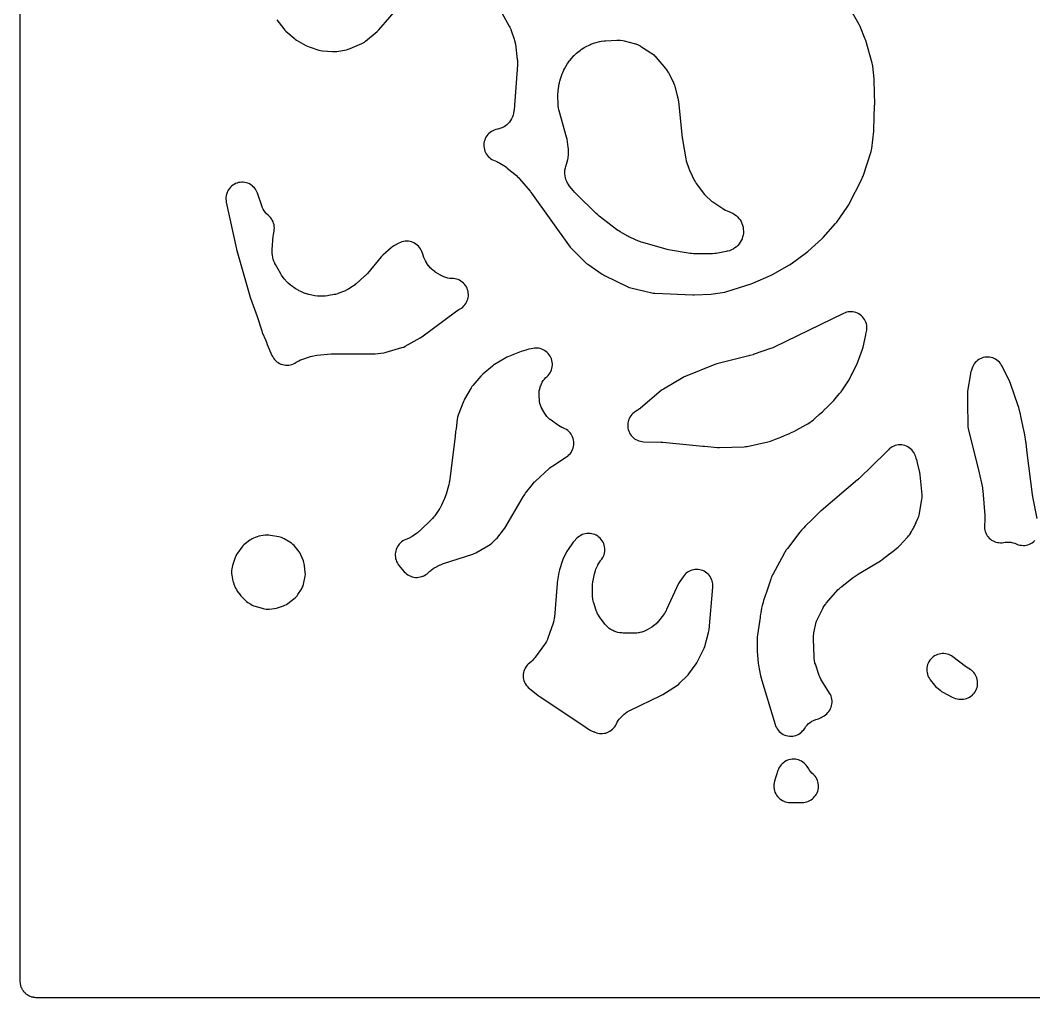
# Model space of a CAD drawing. Header units: millimetres. Extents: x 0 to 300, y 0 to 300.
# Drawn here: x -0.1 to 155.5, y -0.1 to 150 of the extents above; entities that cross this region are included whole.
import ezdxf

# ---------------------------------------------------------------- set-up
doc = ezdxf.new("R2010")
doc.units = ezdxf.units.MM
doc.layers.add('CUT', color=7, linetype='CONTINUOUS')

msp = doc.modelspace()

# ---------------------------------------------------------------- linework, layer by layer
at = {"layer": 'CUT'}
for points in [[(297.0775, -0.15), (3, -0.15), (2.4114, -0.15), (2.2197, -0.1406), (2.1053, -0.135), (1.9757, -0.1157), (1.8629, -0.099), (1.8116, -0.0862), (1.8032, -0.0841), (1.7889, -0.0805), (1.7352, -0.067), (1.6252, -0.0395), (1.5241, -0.0033), (1.5123, 0.0009), (1.5061, 0.0031), (1.5006, 0.0051), (1.3944, 0.0431), (1.3265, 0.0752), (1.2828, 0.0959), (1.2757, 0.0992), (1.274, 0.1), (1.1729, 0.1479), (1.1319, 0.1724), (1.1234, 0.1776), (1.0928, 0.1959), (1.0578, 0.2169), (0.9627, 0.2738), (0.8821, 0.3336), (0.8821, 0.3337), (0.8811, 0.3344), (0.854, 0.3545), (0.7659, 0.4198), (0.7205, 0.461), (0.7179, 0.4634), (0.6943, 0.4847), (0.6645, 0.5118), (0.5844, 0.5844), (0.5323, 0.6418), (0.5165, 0.6593), (0.5038, 0.6732), (0.4911, 0.6873), (0.4198, 0.7659), (0.3356, 0.8795), (0.2738, 0.9627), (0.1994, 1.087), (0.1479, 1.1729), (0.1411, 1.1873), (0.1324, 1.2057), (0.1176, 1.2368), (0.0838, 1.3083), (0.0431, 1.3944), (-0.01, 1.5428), (-0.0395, 1.6252), (-0.0812, 1.7916), (-0.099, 1.8629), (-0.129, 2.065), (-0.135, 2.1053), (-0.15, 2.4114), (-0.15, 297.5872)], [(73.8893, 151.0498), (74.9676, 149.1131), (75.0485, 148.9596), (75.0623, 148.9318), (75.2024, 148.6144), (75.2136, 148.5854), (75.2724, 148.4222), (75.7185, 147.0889), (75.7729, 146.9122), (75.7818, 146.8804), (75.864, 146.52), (75.8697, 146.4875), (75.8974, 146.3047), (76.19, 143.9887), (76.2088, 143.8022), (76.2113, 143.7688), (76.2209, 143.3942), (76.2201, 143.3607), (76.2109, 143.1735), (75.6945, 136.24), (75.694, 136.2358), (75.6838, 136.1102), (75.679, 136.0626), (75.6301, 135.7336), (75.5568, 135.4392), (75.4554, 135.1532), (75.3269, 134.8783), (75.1725, 134.617), (74.9937, 134.3719), (74.7921, 134.1451), (74.5695, 133.9388), (74.3282, 133.7549), (74.0702, 133.5952), (73.798, 133.461), (73.5142, 133.3537), (73.2213, 133.2743), (73.137, 133.2599), (72.8978, 133.2071), (72.6649, 133.1311), (72.4406, 133.0327), (72.227, 132.9128), (72.0262, 132.7726), (71.84, 132.6135), (71.6704, 132.4368), (71.5188, 132.2444), (71.3867, 132.0381), (71.2755, 131.8199), (71.1862, 131.5918), (71.1196, 131.3561), (71.0764, 131.115), (71.0571, 130.8708), (71.0617, 130.6259), (71.0902, 130.3827), (71.1424, 130.1434), (71.2178, 129.9103), (71.3156, 129.6858), (71.4349, 129.4719), (71.5746, 129.2707), (71.7333, 129.0841), (71.9095, 128.9139), (72.1015, 128.7619), (72.3075, 128.6293), (72.5254, 128.5175), (73.0475, 128.2813), (73.2244, 128.1957), (73.343, 128.1343), (73.5152, 128.0395), (74.1174, 127.6869), (74.2481, 127.6067), (74.2712, 127.5919), (74.5222, 127.4159), (74.544, 127.3993), (74.6639, 127.3037), (76.0493, 126.1527), (76.0716, 126.1333), (76.2385, 125.9744), (76.3559, 125.8626), (76.3813, 125.8385), (76.4305, 125.7917), (76.4493, 125.7713), (76.5584, 125.6479), (78.1485, 123.7669), (78.2435, 123.6498), (78.3065, 123.5689), (78.3967, 123.4481), (84.3295, 115.1617), (84.4606, 114.9941), (84.6055, 114.8383), (86.6791, 112.7904), (86.843, 112.6423), (87.0192, 112.5093), (89.2513, 110.9744), (89.4168, 110.8698), (89.59, 110.7786), (93.1618, 109.0718), (93.4043, 108.9712), (93.6559, 108.8966), (96.8393, 108.1322), (97.0767, 108.0872), (97.3173, 108.0653), (103.1697, 107.8177), (103.376, 107.8174), (105.9704, 107.9219), (106.2757, 107.9531), (108.0524, 108.2454), (108.4025, 108.3293), (112.1333, 109.5131), (112.382, 109.6068), (115.1776, 110.8337), (115.4147, 110.9532), (118.017, 112.4425), (118.2404, 112.5866), (120.6241, 114.3108), (120.834, 114.4806), (122.9712, 116.4096), (123.1648, 116.6046), (125.0849, 118.7651), (125.2643, 118.9922), (126.8742, 121.2921), (127.0529, 121.5892), (129.1561, 125.71), (129.2394, 125.8905), (129.308, 126.077), (130.5286, 129.8496), (130.5909, 130.0786), (130.6312, 130.3125), (130.9584, 132.9595), (130.9762, 133.1919), (131.0878, 136.9421), (131.0889, 137.0065), (131.0889, 137.021), (131.0887, 137.0685), (131.0329, 140.7685), (131.018, 141.0062), (130.8, 142.9742), (130.7677, 143.1837), (130.7179, 143.3896), (129.7153, 146.8774), (129.6335, 147.1158), (128.8697, 149.0236), (128.7124, 149.347), (126.6962, 152.8297)], [(39.2361, 150.0838), (40.3312, 148.6782), (40.4832, 148.5008), (40.651, 148.3384), (41.9051, 147.2339), (42.0967, 147.0812), (42.3024, 146.9479), (43.7233, 146.1232), (43.9567, 146.0036), (44.2015, 145.9091), (45.7009, 145.4189), (45.9916, 145.3429), (46.2893, 145.3023), (47.8304, 145.1857), (48.0381, 145.1787), (48.2456, 145.1889), (48.4516, 145.2163), (49.9434, 145.4785), (50.2344, 145.5478), (50.515, 145.6514), (52.2955, 146.4324), (52.5057, 146.5366), (52.7051, 146.66), (52.8921, 146.8016), (54.6536, 148.2701), (54.8009, 148.4032), (54.9372, 148.5476), (58.2968, 152.4015)], [(156.0328, 73.4795), (155.3833, 76.8083), (155.3613, 76.9325), (155.3477, 77.0171), (155.3298, 77.1419), (154.5195, 83.5682), (154.341, 85.0508), (154.3366, 85.0852), (154.3358, 85.0914), (154.3121, 85.2354), (154.3039, 85.2775), (154.1709, 86.3321), (154.1265, 86.5816), (153.6432, 88.6757), (153.5394, 89.2096), (153.4682, 89.4888), (153.4218, 89.6348), (153.2236, 90.4936), (153.1482, 90.7548), (151.9476, 94.1968), (151.8313, 94.4749), (150.6585, 96.8644), (150.54, 97.0787), (150.401, 97.2804), (150.243, 97.4676), (150.0674, 97.6384), (149.8759, 97.7911), (149.6704, 97.9244), (149.4528, 98.037), (149.2253, 98.1277), (148.99, 98.1957), (148.7491, 98.2404), (148.505, 98.2613), (148.2601, 98.2581), (148.0167, 98.2311), (147.777, 98.1803), (147.5435, 98.1063), (147.3184, 98.0099), (147.1037, 97.8918), (146.9017, 97.7534), (146.7141, 97.5958), (146.5429, 97.4206), (146.3897, 97.2295), (146.2559, 97.0243), (146.1428, 96.807), (146.0515, 96.5797), (145.8912, 96.1162), (145.8291, 95.9073), (145.7853, 95.6937), (145.3631, 93.0505), (145.3388, 92.8441), (145.3318, 92.6364), (145.3553, 89.646), (145.3743, 89.3577), (145.4112, 89.0603), (145.3737, 88.0034), (145.3763, 87.7711), (145.4004, 87.5401), (145.4458, 87.3123), (147.1445, 80.4716), (147.5923, 78.4089), (147.6376, 78.1599), (147.6626, 77.99), (147.691, 77.7385), (147.9917, 73.928), (148.0032, 73.6533), (148.0042, 73.4667), (147.9956, 73.1919), (147.9424, 72.4096), (147.9376, 72.17), (147.9558, 71.9309), (147.9967, 71.6948), (148.0602, 71.4636), (148.1454, 71.2395), (148.2518, 71.0247), (148.3782, 70.821), (148.5236, 70.6304), (148.6865, 70.4546), (148.8655, 70.2952), (149.059, 70.1537), (149.2652, 70.0313), (149.4821, 69.9293), (149.7078, 69.8485), (149.9402, 69.7896), (150.1771, 69.7534), (150.4165, 69.7399), (150.656, 69.7495), (150.8935, 69.782), (151.1105, 69.8223), (151.4165, 69.8487), (151.7235, 69.8452), (152.0288, 69.8117), (152.3293, 69.7486), (152.6222, 69.6565), (152.9192, 69.5301), (153.1515, 69.4446), (153.3912, 69.3824), (153.6358, 69.3443), (153.883, 69.3306), (154.1304, 69.3413), (154.3755, 69.3765), (154.6159, 69.4358), (154.8492, 69.5185), (155.0733, 69.624), (155.2858, 69.751), (155.4846, 69.8985), (155.668, 70.0649)]]:
    msp.add_lwpolyline(points, dxfattribs=at)
for points in [[(83.3338, 142.3492), (83.3492, 142.3798), (83.44, 142.5489), (83.8331, 143.2381), (83.9288, 143.3967), (83.9466, 143.4246), (84.1609, 143.7266), (84.1813, 143.7526), (84.2994, 143.8953), (84.7823, 144.4504), (84.8962, 144.5755), (84.9171, 144.5974), (85.1612, 144.8316), (85.1839, 144.8515), (85.3137, 144.9601), (85.9012, 145.4298), (86.065, 145.5535), (86.0948, 145.5748), (86.4414, 145.7944), (86.4734, 145.8123), (86.6552, 145.9076), (87.332, 146.239), (87.4997, 146.316), (87.53, 146.3291), (87.8756, 146.458), (87.907, 146.4679), (88.0842, 146.5195), (88.8862, 146.7315), (89.0823, 146.7778), (89.1176, 146.7851), (89.5159, 146.8456), (89.5517, 146.8491), (89.7527, 146.8633), (91.4995, 146.9392), (91.6829, 146.9427), (91.7156, 146.9425), (92.0522, 146.9242), (92.3854, 146.873), (92.4176, 146.8665), (92.5963, 146.8255), (94.1562, 146.4271), (94.3541, 146.3707), (94.3891, 146.3596), (94.7431, 146.2265), (95.0803, 146.0553), (95.1121, 146.0369), (95.2874, 145.929), (96.7139, 144.9954), (96.8625, 144.893), (96.8886, 144.8741), (97.1474, 144.6666), (97.3851, 144.4352), (97.4071, 144.4116), (97.527, 144.2767), (98.9734, 142.5684), (99.1129, 142.3933), (99.1367, 142.3614), (99.3831, 141.9881), (99.403, 141.9536), (99.509, 141.7565), (100.0956, 140.5837), (100.1747, 140.4153), (100.188, 140.3849), (100.3206, 140.0374), (100.3309, 140.0058), (100.3841, 139.8276), (100.8189, 138.2273), (100.8554, 138.0814), (100.8615, 138.0552), (100.9168, 137.7597), (100.9207, 137.7331), (100.9394, 137.5839), (101.5413, 131.868), (101.5448, 131.8371), (101.5455, 131.8314), (101.5643, 131.7015), (102.0731, 128.7358), (102.1538, 128.4036), (102.5296, 127.217), (102.5961, 127.0327), (102.6768, 126.8542), (103.4318, 125.3438), (103.5458, 125.1401), (103.6783, 124.948), (104.9728, 123.2462), (105.1062, 123.0854), (105.2525, 122.9362), (105.8767, 122.3509), (106.0391, 122.2111), (106.2129, 122.0858), (107.921, 120.9623), (108.1653, 120.8207), (108.424, 120.7075), (108.7997, 120.5679), (108.9676, 120.5009), (108.9973, 120.4882), (109.2961, 120.343), (109.5547, 120.185), (109.7969, 120.0028), (110.0204, 119.7981), (110.2232, 119.5729), (110.4033, 119.3292), (110.5592, 119.0692), (110.6893, 118.7955), (110.7925, 118.5106), (110.8677, 118.217), (110.9144, 117.9175), (110.932, 117.615), (110.9204, 117.3121), (110.8797, 117.0118), (110.8103, 116.7168), (110.7128, 116.4298), (110.5882, 116.1536), (110.4375, 115.8906), (110.2622, 115.6434), (110.064, 115.4142), (109.8446, 115.2051), (109.6061, 115.0181), (109.3507, 114.8549), (109.0807, 114.7171), (108.7988, 114.6059), (108.4795, 114.5143), (108.4481, 114.5069), (108.2712, 114.4698), (106.7296, 114.1847), (106.5595, 114.1573), (106.529, 114.1531), (106.186, 114.1218), (106.1552, 114.1204), (105.983, 114.1166), (103.4494, 114.1189), (103.2921, 114.1223), (103.264, 114.1235), (102.9505, 114.1502), (102.9225, 114.1537), (102.7669, 114.1769), (99.4074, 114.7493), (99.2049, 114.7896), (99.0681, 114.8207), (98.8681, 114.8721), (95.4578, 115.8488), (95.2059, 115.9307), (95.037, 115.9922), (94.7915, 116.0917), (93.5945, 116.6266), (93.4369, 116.7015), (93.331, 116.7548), (93.177, 116.837), (92.0149, 117.4921), (91.7895, 117.6299), (91.6399, 117.7287), (91.4247, 117.882), (88.7853, 119.9065), (88.6071, 120.0521), (88.4892, 120.1546), (88.3202, 120.3109), (85.2409, 123.3395), (85.0898, 123.497), (84.9903, 123.6069), (84.8486, 123.773), (84.2381, 124.5323), (84.1292, 124.6745), (84.1103, 124.7004), (83.9295, 124.9754), (83.7891, 125.241), (83.6748, 125.5187), (83.5874, 125.806), (83.5279, 126.1004), (83.4967, 126.3991), (83.4941, 126.6994), (83.5202, 126.9986), (83.5799, 127.3223), (83.5872, 127.3535), (83.6323, 127.5268), (83.9454, 128.6239), (83.9949, 128.8301), (84.0268, 129.0397), (84.0407, 129.2513), (84.0592, 130.0375), (84.0543, 130.2642), (84.0288, 130.4895), (83.8309, 131.7321), (83.7675, 132.02), (82.6212, 136.0694), (82.5819, 136.22), (82.5754, 136.2471), (82.5206, 136.5278), (82.4892, 136.8122), (82.4873, 136.84), (82.4799, 136.9954), (82.4409, 138.4442), (82.4402, 138.6142), (82.4408, 138.6446), (82.4625, 138.9838), (82.4658, 139.0141), (82.4881, 139.1826), (82.65, 140.222), (82.6759, 140.3689), (82.681, 140.3951), (82.7502, 140.6852), (82.7574, 140.7109), (82.8006, 140.8536), (83.1027, 141.7853), (83.1665, 141.9663), (83.1788, 141.9983)], [(34.3539, 125.0796), (34.1115, 125.1086), (33.8675, 125.1139), (33.6242, 125.0953), (33.3838, 125.0532), (33.1486, 124.9877), (32.921, 124.8997), (32.703, 124.7899), (32.4968, 124.6593), (32.3043, 124.5093), (32.1273, 124.3412), (31.9676, 124.1567), (31.8266, 123.9574), (31.7058, 123.7454), (31.6062, 123.5226), (31.5287, 123.2911), (31.4743, 123.0532), (31.4432, 122.8111), (31.436, 122.5672), (31.4525, 122.3237), (31.4928, 122.0829), (33.0757, 114.8133), (33.0826, 114.7823), (33.0839, 114.7769), (33.1173, 114.648), (35.1785, 107.4895), (35.1869, 107.4608), (35.1885, 107.4557), (35.2277, 107.3364), (36.2484, 104.4744), (36.9398, 102.2869), (37.0228, 102.0621), (37.5557, 100.8087), (37.7098, 100.3767), (37.721, 100.346), (37.723, 100.3406), (37.7742, 100.2135), (38.5114, 98.5193), (38.6205, 98.2989), (38.7508, 98.0903), (38.9009, 97.8954), (39.0694, 97.7163), (39.2547, 97.5546), (39.455, 97.4119), (39.6684, 97.2896), (39.8927, 97.1888), (40.1259, 97.1105), (40.3656, 97.0555), (40.6095, 97.0244), (40.8554, 97.0174), (41.1007, 97.0345), (41.3432, 97.0757), (41.5804, 97.1405), (41.8102, 97.2283), (42.0302, 97.3383), (42.2383, 97.4693), (42.3542, 97.5506), (42.6165, 97.6991), (42.9183, 97.8336), (42.9482, 97.8453), (43.1172, 97.9065), (44.449, 98.353), (44.6583, 98.4164), (44.6959, 98.4266), (45.1238, 98.5164), (45.1624, 98.5222), (45.3796, 98.5482), (47.6104, 98.7497), (47.7872, 98.7615), (47.9075, 98.7667), (48.0846, 98.7701), (54.057, 98.7437), (54.3717, 98.7622), (55.6749, 98.9216), (55.8774, 98.9549), (56.0765, 99.0047), (58.4801, 99.7115), (58.7417, 99.8045), (58.9914, 99.926), (61.2712, 101.196), (61.5466, 101.3741), (66.704, 105.2104), (66.8923, 105.3417), (67.0228, 105.4269), (67.2188, 105.5465), (67.4215, 105.6617), (67.6273, 105.7924), (67.8195, 105.9426), (67.9961, 106.1108), (68.1554, 106.2954), (68.296, 106.4947), (68.4166, 106.7067), (68.5159, 106.9294), (68.593, 107.1608), (68.6472, 107.3986), (68.678, 107.6405), (68.6851, 107.8843), (68.6684, 108.1276), (68.6281, 108.3681), (68.5645, 108.6035), (68.4783, 108.8317), (68.3702, 109.0503), (68.2414, 109.2574), (68.093, 109.4509), (67.9265, 109.6291), (67.7434, 109.7902), (67.5455, 109.9327), (67.3346, 110.0552), (67.1128, 110.1566), (66.8822, 110.2359), (66.6449, 110.2923), (66.4033, 110.3254), (66.2533, 110.3311), (66.2533, 110.3325), (65.8416, 110.3491), (65.5266, 110.3939), (65.2177, 110.4704), (64.9181, 110.5777), (64.6033, 110.7279), (64.5735, 110.744), (64.4089, 110.8385), (63.6902, 111.2755), (63.5347, 111.3755), (63.5073, 111.394), (63.2358, 111.5983), (62.9857, 111.8284), (62.9625, 111.8519), (62.836, 111.9868), (62.7013, 112.1378), (62.5859, 112.2735), (62.5659, 112.2982), (62.372, 112.5621), (62.2041, 112.8432), (62.1891, 112.8713), (62.1089, 113.0303), (61.8517, 113.5717), (61.7826, 113.7262), (61.7708, 113.7541), (61.6632, 114.0461), (61.616, 114.2214), (61.539, 114.4595), (61.4385, 114.6887), (61.3157, 114.9067), (61.1716, 115.1113), (61.0079, 115.3005), (60.826, 115.4724), (60.6279, 115.6252), (60.4154, 115.7575), (60.1908, 115.8679), (59.9563, 115.9552), (59.7143, 116.0187), (59.4671, 116.0577), (59.2172, 116.0717), (58.9672, 116.0607), (58.7196, 116.0248), (58.4768, 115.9643), (58.2412, 115.8798), (58.0153, 115.7722), (57.3108, 115.3923), (57.0685, 115.2433), (56.8448, 115.0678), (55.5614, 113.9372), (55.4207, 113.8031), (55.2908, 113.6585), (53.1814, 111.1187), (53.0878, 111.0103), (53.0706, 110.9911), (52.8706, 110.7847), (52.852, 110.7669), (52.7463, 110.6696), (51.4237, 109.4989), (51.3088, 109.4012), (51.2878, 109.3841), (51.0467, 109.203), (51.0244, 109.1877), (50.8986, 109.1046), (50.3264, 108.7429), (50.1734, 108.6513), (50.1457, 108.6355), (49.8277, 108.4746), (49.7987, 108.4616), (49.6343, 108.3926), (48.7958, 108.064), (48.6342, 108.0049), (48.605, 107.995), (48.2746, 107.8994), (48.2447, 107.8922), (48.0766, 107.8559), (47.2409, 107.6952), (47.065, 107.6657), (47.0334, 107.6612), (46.6785, 107.6274), (46.6467, 107.6259), (46.4684, 107.6218), (45.7725, 107.622), (45.5663, 107.6277), (45.5295, 107.6298), (45.1197, 107.6752), (45.0834, 107.6812), (44.881, 107.7208), (44.1759, 107.8787), (44.0126, 107.9192), (43.9836, 107.9271), (43.6632, 108.0297), (43.635, 108.0402), (43.4786, 108.1022), (42.8485, 108.3685), (42.6617, 108.4536), (42.6289, 108.4697), (42.2707, 108.6697), (42.2398, 108.6893), (42.0694, 108.8037), (41.5015, 109.2082), (41.3435, 109.3271), (41.3159, 109.349), (41.02, 109.6108), (40.9948, 109.6356), (40.8576, 109.7778), (40.406, 110.2714), (40.2626, 110.4376), (40.2379, 110.4679), (39.9816, 110.8241), (39.9606, 110.8571), (39.8485, 111.0458), (39.047, 112.4893), (38.9641, 112.6474), (38.9499, 112.676), (38.8186, 112.9769), (38.7165, 113.2889), (38.708, 113.3196), (38.6647, 113.4929), (38.6274, 113.6588), (38.5912, 113.8409), (38.5856, 113.8735), (38.544, 114.2122), (38.5362, 114.5532), (38.5371, 114.5864), (38.5466, 114.7718), (38.7038, 116.8369), (38.7282, 117.0651), (38.7338, 117.1056), (38.8292, 117.58), (38.8662, 117.828), (38.8782, 118.0786), (38.8651, 118.329), (38.8269, 118.5769), (38.7641, 118.8197), (38.6772, 119.055), (38.5672, 119.2804), (38.4352, 119.4937), (38.2825, 119.6926), (38.1106, 119.8753), (37.9213, 120.0398), (37.9108, 120.048), (37.6918, 120.2567), (37.494, 120.4854), (37.319, 120.7321), (37.1685, 120.9945), (37.0319, 121.2966), (37.0201, 121.3265), (36.9578, 121.4958), (36.302, 123.421), (36.2121, 123.6479), (36.1005, 123.865), (35.9683, 124.0701), (35.8167, 124.2614), (35.6471, 124.437), (35.4613, 124.5952), (35.2609, 124.7346), (35.0479, 124.8537), (34.8243, 124.9515), (34.5922, 125.027)], [(93.1661, 87.5982), (93.1946, 87.3536), (93.247, 87.1129), (93.3229, 86.8786), (93.4214, 86.6529), (93.5417, 86.438), (93.6825, 86.2359), (93.8426, 86.0487), (94.0202, 85.8781), (94.2138, 85.7259), (94.4215, 85.5934), (94.6411, 85.482), (94.8707, 85.3928), (95.1079, 85.3266), (95.3505, 85.2841), (95.5961, 85.2656), (98.2297, 85.1977), (98.3569, 85.1922), (98.4433, 85.1871), (98.5703, 85.1773), (103.1758, 84.7444), (104.7125, 84.5893), (104.9359, 84.5768), (104.962, 84.5765), (106.9501, 84.3897), (107.2549, 84.3797), (111.0372, 84.4869), (111.2662, 84.504), (111.4926, 84.5419), (114.6736, 85.227), (114.8838, 85.2819), (115.0885, 85.3549), (115.8758, 85.6749), (116.4083, 85.8482), (116.6814, 85.9552), (117.2199, 86.2036), (117.7735, 86.4187), (118.0327, 86.5368), (118.155, 86.6011), (118.4325, 86.7139), (118.6783, 86.8298), (120.5344, 87.8312), (120.8162, 88.0084), (121.6955, 88.6469), (121.9671, 88.8752), (122.5692, 89.4592), (122.8593, 89.6853), (123.0737, 89.8729), (123.5081, 90.2994), (123.5841, 90.3668), (123.7849, 90.5664), (123.8206, 90.6061), (124.626, 91.3966), (124.8196, 91.6099), (125.2158, 92.1005), (125.7096, 92.6431), (125.9222, 92.9117), (126.9808, 94.4552), (127.1552, 94.7512), (127.4362, 95.3133), (127.5003, 95.4184), (127.6406, 95.6827), (127.8448, 96.1305), (128.3295, 97.0998), (128.4413, 97.359), (129.2091, 99.4583), (129.2999, 99.7668), (129.5697, 100.9625), (129.6496, 101.2273), (129.7041, 101.442), (129.7394, 101.6606), (129.7525, 101.773), (129.8422, 102.1706), (129.8842, 102.411), (129.9026, 102.6543), (129.8972, 102.8982), (129.868, 103.1405), (129.8154, 103.3788), (129.7398, 103.6107), (129.6419, 103.8343), (129.5227, 104.0472), (129.3833, 104.2474), (129.225, 104.4332), (129.0494, 104.6026), (128.8581, 104.7541), (128.653, 104.8862), (128.4359, 104.9977), (128.209, 105.0875), (127.9745, 105.1547), (127.7345, 105.1988), (127.4913, 105.2193), (127.2473, 105.2159), (127.0048, 105.1888), (126.7661, 105.1382), (126.5335, 105.0645), (126.3092, 104.9686), (115.6732, 99.7902), (115.4628, 99.6957), (115.3181, 99.6359), (115.1023, 99.5545), (112.4195, 98.6354), (112.4018, 98.6298), (111.9848, 98.5147), (111.9468, 98.5042), (111.878, 98.4852), (111.7412, 98.4474), (106.8488, 97.23), (106.5144, 97.1213), (102.0011, 95.2941), (101.833, 95.2187), (101.6709, 95.1312), (98.6452, 93.3499), (98.4681, 93.2353), (98.3013, 93.1062), (95.1182, 90.4204), (95.0108, 90.3332), (94.9913, 90.3179), (94.7674, 90.1557), (94.7469, 90.1419), (94.6306, 90.067), (94.3467, 89.8917), (94.1438, 89.7521), (93.9556, 89.5932), (93.784, 89.4166), (93.6305, 89.2239), (93.4968, 89.0171), (93.3841, 88.7981), (93.2935, 88.5691), (93.2258, 88.3323), (93.1818, 88.0899), (93.1618, 87.8445)], [(57.4743, 68.2621), (57.4502, 68.0238), (57.449, 67.7842), (57.4707, 67.5456), (57.4999, 67.3914), (57.5114, 67.3173), (57.5749, 67.0741), (57.6624, 66.8385), (57.7731, 66.6129), (57.906, 66.3995), (58.0595, 66.2006), (58.8351, 65.2941), (59.0045, 65.1148), (59.1907, 64.9531), (59.3919, 64.8106), (59.6062, 64.6885), (59.8314, 64.5882), (60.0655, 64.5106), (60.306, 64.4563), (60.5508, 64.4261), (60.7973, 64.4201), (61.0432, 64.4384), (61.2861, 64.4809), (61.5237, 64.547), (61.6347, 64.5902), (61.7177, 64.6194), (61.9345, 64.7199), (62.1407, 64.8407), (62.3344, 64.9806), (62.5139, 65.1383), (62.6683, 65.2877), (62.7433, 65.3529), (62.7704, 65.3739), (62.9342, 65.4941), (63.0254, 65.5573), (63.2248, 65.7108), (63.3144, 65.7954), (63.4125, 65.8584), (63.441, 65.8748), (63.6024, 65.9624), (64.2223, 66.2795), (64.3591, 66.346), (64.3839, 66.3574), (64.6652, 66.4736), (64.6907, 66.4829), (64.8347, 66.5324), (69.3437, 67.9789), (69.5824, 68.0691), (69.8107, 68.1832), (71.7799, 69.2969), (72.0368, 69.4637), (72.2714, 69.6608), (72.964, 70.319), (73.096, 70.4542), (73.2174, 70.5991), (74.0783, 71.7092), (74.2571, 71.9728), (77.1087, 76.8156), (77.237, 77.0184), (77.3285, 77.1532), (77.4696, 77.3474), (78.5241, 78.7056), (78.6221, 78.8265), (78.6401, 78.8478), (78.8507, 79.077), (78.8704, 79.0967), (78.9827, 79.2045), (81.0664, 81.1246), (81.189, 81.2326), (81.2113, 81.2515), (81.47, 81.4511), (81.4939, 81.468), (81.6295, 81.5592), (83.7449, 82.9157), (83.9487, 83.0613), (84.1369, 83.2266), (84.3076, 83.4098), (84.4592, 83.6092), (84.59, 83.8228), (84.6988, 84.0484), (84.7845, 84.2837), (84.8462, 84.5265), (84.8833, 84.7741), (84.8954, 85.0243), (84.8825, 85.2744), (84.8445, 85.522), (84.782, 85.7645), (84.6956, 85.9996), (84.5861, 86.2248), (84.4545, 86.4379), (84.3024, 86.6369), (84.131, 86.8195), (83.9423, 86.9842), (83.738, 87.1291), (83.5203, 87.2528), (83.2912, 87.3542), (83.2345, 87.376), (83.0862, 87.4365), (83.0599, 87.4479), (82.7951, 87.5765), (82.5421, 87.7272), (82.5182, 87.7429), (82.3861, 87.8335), (81.3919, 88.5474), (81.2422, 88.6607), (81.2159, 88.6817), (80.9571, 88.91), (80.7429, 89.1409), (80.5347, 89.4163), (80.5159, 89.444), (80.4141, 89.6019), (80.0995, 90.1182), (80.0113, 90.2708), (79.9962, 90.2985), (79.8544, 90.5896), (79.7505, 90.8663), (79.673, 91.1515), (79.6178, 91.4706), (79.6138, 91.5019), (79.5961, 91.6772), (79.5514, 92.2542), (79.542, 92.4281), (79.541, 92.4593), (79.546, 92.7795), (79.5776, 93.0699), (79.6417, 93.3836), (79.6493, 93.4138), (79.696, 93.5817), (79.7224, 93.6686), (79.7756, 93.831), (79.7858, 93.8598), (79.9039, 94.1508), (80.0354, 94.4055), (80.1895, 94.6471), (80.365, 94.8737), (80.5791, 95.1035), (80.6009, 95.1249), (80.7257, 95.2417), (80.7632, 95.2752), (80.938, 95.4477), (81.095, 95.6365), (81.2328, 95.8398), (81.3499, 96.0556), (81.4453, 96.2819), (81.5181, 96.5164), (81.5674, 96.7569), (81.593, 97.0012), (81.5945, 97.2467), (81.5718, 97.4912), (81.5253, 97.7323), (81.4554, 97.9677), (81.3627, 98.1951), (81.2481, 98.4123), (81.1128, 98.6172), (80.9581, 98.8079), (80.7853, 98.9824), (80.5963, 99.1392), (80.3929, 99.2766), (80.1769, 99.3935), (79.9505, 99.4886), (79.7158, 99.561), (79.4752, 99.61), (79.231, 99.6352), (78.9854, 99.6363), (78.8501, 99.6236), (78.8188, 99.623), (78.5726, 99.593), (78.3041, 99.5468), (77.991, 99.4718), (77.5081, 99.3227), (77.1256, 99.2286), (76.7915, 99.1211), (74.7638, 98.3075), (74.5852, 98.2276), (74.4134, 98.1339), (72.6948, 97.108), (72.5261, 96.9978), (72.3669, 96.8745), (70.8802, 95.6238), (70.7288, 95.4853), (70.5892, 95.335), (69.3593, 93.8959), (69.2209, 93.7183), (69.099, 93.529), (68.1051, 91.821), (68.0095, 91.64), (67.929, 91.4517), (67.1196, 89.3217), (67.0305, 89.0373), (66.9759, 88.7443), (66.7887, 87.2494), (66.7503, 87.0575), (66.7136, 86.8108), (66.641, 86.0699), (65.7715, 79.1258), (65.75, 78.9785), (65.7457, 78.9522), (65.6854, 78.6607), (65.679, 78.6348), (65.6402, 78.4911), (65.2604, 77.1871), (65.1798, 76.942), (65.1194, 76.7777), (65.0222, 76.5387), (64.5527, 75.4903), (64.4738, 75.325), (64.4589, 75.2958), (64.2774, 74.9777), (64.2598, 74.9501), (64.1575, 74.7981), (63.5149, 73.8912), (63.4123, 73.7532), (63.3934, 73.729), (63.1699, 73.4679), (63.1488, 73.4455), (63.0283, 73.3229), (61.2823, 71.6267), (61.1609, 71.5138), (61.1388, 71.4941), (60.8817, 71.2851), (60.8579, 71.2675), (60.7226, 71.1717), (60.0226, 70.6988), (59.8433, 70.5849), (59.8107, 70.5655), (59.4647, 70.3849), (59.0485, 70.2247), (58.8293, 70.128), (58.6204, 70.0108), (58.4236, 69.8741), (58.2408, 69.7192), (58.0737, 69.5475), (57.9238, 69.3607), (57.7925, 69.1603), (57.6809, 68.9482), (57.5902, 68.7265), (57.5211, 68.4971)], [(117.7483, 40.0639), (117.9966, 40.0317), (118.247, 40.0245), (118.4967, 40.0424), (118.7435, 40.0852), (118.9847, 40.1525), (119.218, 40.2435), (119.441, 40.3575), (119.6515, 40.4932), (119.8473, 40.6492), (120.0266, 40.8241), (120.1874, 41.016), (120.2879, 41.1638), (120.2884, 41.1635), (120.5146, 41.4965), (120.7137, 41.7351), (120.9355, 41.9529), (121.1777, 42.1477), (121.4379, 42.3177), (121.7136, 42.4612), (122.0299, 42.5878), (122.0612, 42.5986), (122.238, 42.6545), (122.4377, 42.7124), (122.6484, 42.7837), (122.8519, 42.8735), (123.0466, 42.981), (123.3493, 43.1662), (123.5535, 43.3054), (123.7429, 43.4641), (123.9158, 43.6407), (124.0703, 43.8335), (124.2051, 44.0406), (124.3187, 44.2601), (124.4102, 44.4896), (124.4785, 44.7271), (124.5231, 44.9702), (124.5434, 45.2164), (124.5393, 45.4635), (124.5109, 45.709), (124.4583, 45.9504), (124.3822, 46.1855), (124.2833, 46.412), (124.1624, 46.6275), (122.985, 48.5042), (122.8772, 48.6873), (122.8589, 48.7205), (122.6753, 49.1035), (122.6609, 49.1386), (122.5856, 49.3373), (121.9801, 51.0846), (121.9231, 51.2635), (121.9137, 51.2958), (121.8338, 51.6316), (121.788, 51.9737), (121.7852, 52.0071), (121.7743, 52.1946), (121.6825, 54.9704), (121.6806, 55.1261), (121.6808, 55.154), (121.6951, 55.4399), (121.7331, 55.7236), (121.7379, 55.751), (121.7681, 55.9038), (122.126, 57.534), (122.1626, 57.6839), (123.1146, 59.6376), (123.1863, 59.7774), (123.1997, 59.8021), (123.283, 59.942), (123.4963, 60.2467), (123.5193, 60.276), (123.6529, 60.4364), (125.5006, 62.5341), (125.6147, 62.6579), (125.6356, 62.6796), (125.8797, 62.9111), (125.9025, 62.9308), (126.0321, 63.0382), (127.6161, 64.2909), (128.7088, 65.0021), (131.9875, 66.9843), (132.2293, 67.1507), (133.3518, 68.0241), (133.7411, 68.2775), (133.9512, 68.4304), (134.1443, 68.6042), (134.2418, 68.7015), (134.7071, 69.08), (134.7808, 69.1494), (134.8069, 69.1719), (134.8264, 69.1924), (134.972, 69.3297), (136.0842, 70.5423), (136.106, 70.5641), (136.1622, 70.6273), (136.1828, 70.6498), (136.1902, 70.6588), (136.3038, 70.7868), (136.356, 70.862), (136.3644, 70.8723), (136.3793, 70.8955), (136.4736, 71.0313), (136.6183, 71.2685), (136.642, 71.2986), (136.7613, 71.4806), (136.8635, 71.6708), (136.9777, 71.858), (137.1181, 72.123), (137.1864, 72.3003), (137.3205, 72.5387), (137.4414, 72.7844), (137.5348, 73.0418), (137.5504, 73.0937), (137.7725, 73.5537), (137.866, 73.7738), (137.9381, 74.0017), (137.9881, 74.2355), (138.352, 76.4528), (138.3772, 76.6604), (138.385, 76.8693), (138.3753, 77.0781), (138.1001, 80.1881), (138.0414, 80.5487), (137.6916, 82.0125), (137.5942, 82.327), (137.4553, 82.6891), (137.4434, 82.7473), (137.3938, 82.947), (137.328, 83.142), (137.3171, 83.1704), (137.216, 83.3988), (137.0927, 83.616), (136.9482, 83.8198), (136.7842, 84.0081), (136.6022, 84.1792), (136.404, 84.3312), (136.1916, 84.4627), (135.9672, 84.5724), (135.733, 84.6591), (135.4912, 84.722), (135.2444, 84.7605), (134.995, 84.7741), (134.7455, 84.7628), (134.4983, 84.7266), (134.256, 84.666), (134.021, 84.5815), (133.7955, 84.474), (133.582, 84.3445), (133.3824, 84.1943), (133.1987, 84.025), (132.7787, 83.5968), (128.7191, 79.6313), (128.6236, 79.5413), (128.5577, 79.4812), (128.4592, 79.3946), (122.8716, 74.6529), (122.8436, 74.6288), (122.8386, 74.6244), (122.725, 74.5186), (121.255, 73.0629), (120.7352, 72.6178), (120.5633, 72.456), (120.4075, 72.2787), (120.197, 72.0151), (119.8271, 71.6488), (119.5952, 71.3843), (117.695, 68.8818), (117.6127, 68.7787), (117.5098, 68.6379), (117.4457, 68.5534), (117.3287, 68.3855), (117.2258, 68.2086), (116.4517, 66.7418), (115.4892, 64.9903), (115.3948, 64.7997), (115.317, 64.6018), (115.3072, 64.5735), (115.2852, 64.5318), (115.193, 64.3373), (115.1179, 64.1355), (114.5289, 62.318), (114.0301, 60.8724), (113.9502, 60.5867), (113.9142, 60.4208), (113.8046, 60.0825), (113.7504, 59.8892), (113.7119, 59.6921), (113.6038, 58.9894), (113.5548, 58.7638), (113.5064, 58.4379), (113.4922, 58.2643), (113.081, 55.5922), (113.0521, 55.2447), (113.0264, 53.286), (113.0347, 53.0472), (113.1852, 51.2274), (113.2315, 50.9131), (113.5735, 49.3055), (113.5818, 49.2682), (113.5833, 49.2614), (113.6244, 49.1055), (115.7974, 41.8102), (115.8808, 41.5741), (115.9874, 41.3475), (116.1162, 41.1327), (116.2658, 40.9319), (116.4347, 40.7471), (116.6213, 40.58), (116.8237, 40.4325), (117.0398, 40.306), (117.2674, 40.2017), (117.5044, 40.1207)], [(33.0482, 62.5467), (33.1881, 62.3273), (33.6067, 61.7405), (33.7344, 61.5763), (33.8753, 61.4233), (34.4032, 60.8961), (34.5959, 60.7226), (34.8056, 60.5701), (35.2404, 60.2869), (35.4592, 60.1597), (35.6898, 60.0553), (35.9297, 59.9747), (37.1351, 59.6367), (37.3642, 59.584), (37.5972, 59.553), (37.8321, 59.544), (38.0669, 59.5571), (38.9144, 59.6447), (39.2136, 59.6941), (39.5046, 59.7793), (40.2833, 60.0597), (40.5103, 60.1543), (40.7269, 60.2707), (40.9309, 60.4079), (41.8881, 61.1218), (42.0625, 61.2645), (42.2233, 61.4223), (42.3692, 61.594), (42.4991, 61.7781), (43.028, 62.6044), (43.1681, 62.8537), (43.2788, 63.1173), (43.3587, 63.3919), (43.58, 64.354), (43.6268, 64.6254), (43.6435, 64.9003), (43.6299, 65.1753), (43.5156, 66.2629), (43.4797, 66.4973), (43.4217, 66.7273), (43.3422, 66.9507), (42.9605, 67.8812), (42.8435, 68.1272), (42.7004, 68.3591), (42.5329, 68.574), (41.9041, 69.2962), (41.7138, 69.492), (41.5034, 69.6658), (41.2752, 69.8157), (40.3752, 70.339), (40.1842, 70.4393), (39.9852, 70.5227), (39.7798, 70.5887), (39.5694, 70.6367), (38.2936, 70.8706), (38.0126, 70.9058), (37.7293, 70.9089), (37.4476, 70.8801), (36.5132, 70.7304), (36.2262, 70.667), (35.9487, 70.5703), (35.673, 70.4557), (35.4819, 70.3666), (35.299, 70.2617), (35.1256, 70.1419), (34.3823, 69.5802), (34.1925, 69.4215), (34.0193, 69.2447), (33.8645, 69.0517), (33.1982, 68.1315), (33.059, 67.9169), (32.9425, 67.6893), (32.8498, 67.4509), (32.4477, 66.236), (32.3776, 65.9793), (32.3352, 65.7165), (32.321, 65.4507), (32.321, 65.0117), (32.3355, 64.7424), (32.379, 64.4763), (32.5154, 63.8535), (32.5793, 63.6176), (32.666, 63.3891), (32.9319, 62.7795)], [(77.1544, 48.8001), (77.2167, 48.5575), (77.3028, 48.3224), (77.4121, 48.097), (77.5434, 47.8837), (77.6953, 47.6847), (77.8664, 47.5018), (78.055, 47.337), (79.3989, 46.2759), (79.5652, 46.1554), (86.121, 41.8023), (87.2925, 41.017), (87.4992, 40.8925), (87.7168, 40.7885), (87.9435, 40.706), (88.0779, 40.6713), (88.1264, 40.6469), (88.3505, 40.5603), (88.5819, 40.4956), (88.8184, 40.4533), (89.0579, 40.434), (89.2981, 40.4378), (89.5369, 40.4646), (89.772, 40.5142), (90.0012, 40.5861), (90.2225, 40.6797), (90.4337, 40.7941), (90.633, 40.9283), (90.8185, 41.081), (90.9885, 41.2508), (91.1415, 41.4361), (91.2759, 41.6352), (91.3906, 41.8463), (91.544, 42.1643), (91.6947, 42.4144), (91.8681, 42.6495), (92.0811, 42.8884), (92.1029, 42.9107), (92.2276, 43.0323), (92.6214, 43.3989), (92.7657, 43.5265), (92.792, 43.5486), (93.0744, 43.7619), (93.3772, 43.9452), (93.4075, 43.9615), (93.5795, 44.0482), (98.2416, 46.2515), (98.5381, 46.4172), (100.7833, 47.88), (100.9928, 48.0325), (101.1853, 48.2059), (102.2884, 49.3076), (102.4167, 49.4459), (102.5343, 49.5934), (103.6649, 51.1279), (103.7844, 51.3055), (103.8882, 51.4927), (104.8068, 53.3295), (104.9039, 53.5494), (104.9793, 53.7776), (105.5778, 55.9284), (105.6294, 56.1537), (105.6599, 56.3827), (106.2266, 62.9219), (106.2357, 63.166), (106.221, 63.4098), (106.1826, 63.6511), (106.1208, 63.8874), (106.0363, 64.1166), (105.9298, 64.3364), (105.8023, 64.5448), (105.6552, 64.7397), (105.4896, 64.9194), (105.3074, 65.082), (105.1101, 65.2261), (104.8998, 65.3503), (104.6783, 65.4533), (104.4478, 65.5342), (104.2105, 65.5922), (103.9687, 65.6268), (103.7247, 65.6377), (103.4808, 65.6247), (103.2393, 65.5879), (103.0025, 65.5277), (102.7728, 65.4447), (102.5522, 65.3397), (102.343, 65.2137), (102.147, 65.0678), (101.9662, 64.9036), (101.8023, 64.7224), (101.6569, 64.5262), (101.1717, 63.7996), (101.0697, 63.6332), (100.981, 63.4594), (99.1368, 59.4661), (99.0394, 59.2703), (99.0209, 59.2358), (98.7923, 58.8623), (98.77, 58.8303), (98.6397, 58.6542), (97.8804, 57.6885), (97.7672, 57.5513), (97.7463, 57.5273), (97.5209, 57.2906), (97.2956, 57.0951), (97.0295, 56.9052), (97.0028, 56.8879), (96.8511, 56.7952), (96.122, 56.3729), (95.9605, 56.2845), (95.9312, 56.2694), (95.6231, 56.1293), (95.3027, 56.0201), (95.271, 56.011), (95.0928, 55.9646), (94.9991, 55.9426), (94.8467, 55.9102), (94.8193, 55.905), (94.536, 55.8629), (94.2502, 55.8446), (94.2223, 55.844), (94.0666, 55.8437), (92.4457, 55.8744), (92.2731, 55.8817), (92.2422, 55.8837), (91.9266, 55.9189), (91.6428, 55.9774), (91.339, 56.0699), (91.3098, 56.0802), (91.1484, 56.1418), (91.0461, 56.1836), (90.886, 56.2533), (90.8577, 56.2664), (90.5732, 56.4148), (90.3273, 56.5738), (90.0973, 56.7549), (89.8851, 56.9566), (89.674, 57.1984), (89.6546, 57.2228), (89.5493, 57.362), (88.8293, 58.361), (88.725, 58.5135), (88.707, 58.5412), (88.5366, 58.835), (88.3958, 59.144), (88.3836, 59.1747), (88.3197, 59.348), (87.9266, 60.5001), (87.8653, 60.6975), (87.8553, 60.7329), (87.773, 61.1036), (87.7319, 61.4811), (87.73, 61.5179), (87.7247, 61.7244), (87.7273, 63.0905), (87.7331, 63.2926), (87.7351, 63.3286), (87.7794, 63.7303), (87.7853, 63.7659), (87.8236, 63.9645), (88.0405, 64.9457), (88.0814, 65.1125), (88.0894, 65.1422), (88.1939, 65.4692), (88.2046, 65.498), (88.2679, 65.6576), (88.4578, 66.1056), (88.547, 66.3004), (88.5638, 66.3346), (88.7577, 66.6771), (88.9893, 66.9952), (89.0135, 67.0247), (89.0302, 67.0439), (89.1836, 67.2394), (89.3168, 67.4492), (89.4286, 67.6712), (89.5177, 67.9032), (89.5834, 68.1429), (89.625, 68.3879), (89.642, 68.6359), (89.6343, 68.8843), (89.602, 69.1307), (89.5454, 69.3727), (89.4651, 69.6079), (89.3618, 69.8339), (89.2366, 70.0486), (89.0906, 70.2497), (88.9254, 70.4354), (88.7426, 70.6038), (88.544, 70.7532), (88.3315, 70.8821), (88.1073, 70.9893), (87.8736, 71.0737), (87.6326, 71.1345), (87.3868, 71.171), (87.1385, 71.183), (86.8903, 71.1703), (86.6446, 71.1329), (86.4038, 71.0714), (86.1703, 70.9863), (85.9464, 70.8784), (85.7344, 70.7488), (85.5362, 70.5987), (85.354, 70.4298), (84.9336, 69.9994), (84.7985, 69.8494), (84.676, 69.689), (83.9852, 68.705), (83.8693, 68.5237), (83.7693, 68.3331), (83.2097, 67.1439), (83.0954, 66.8559), (82.6758, 65.5717), (82.6206, 65.3763), (82.5815, 65.177), (82.3433, 63.6363), (82.3384, 63.603), (82.3376, 63.5969), (82.3218, 63.4558), (81.8947, 58.3274), (81.8785, 58.1715), (81.875, 58.1436), (81.8271, 57.859), (81.7555, 57.5793), (81.7474, 57.5524), (81.699, 57.4031), (80.8994, 55.1003), (80.8355, 54.9299), (80.8234, 54.8997), (80.6835, 54.5958), (80.5149, 54.3069), (80.4971, 54.2796), (80.3942, 54.1295), (79.0065, 52.2082), (78.9127, 52.0837), (78.8954, 52.0618), (78.7089, 51.8442), (78.505, 51.6429), (78.4844, 51.6241), (78.3668, 51.5218), (78.0575, 51.2633), (78.0528, 51.2596), (77.8644, 51.0946), (77.6935, 50.9115), (77.5418, 50.7123), (77.4108, 50.4989), (77.3018, 50.2734), (77.2158, 50.0382), (77.1539, 49.7955), (77.1165, 49.5479), (77.1041, 49.2978), (77.1168, 49.0477)], [(140.5158, 52.4713), (140.2965, 52.3526), (140.0902, 52.2128), (139.8988, 52.0531), (139.7243, 51.8751), (139.5684, 51.6806), (139.4326, 51.4716), (139.3183, 51.2501), (139.2266, 51.0183), (139.1585, 50.7785), (139.1145, 50.5332), (139.0953, 50.2846), (139.1009, 50.0354), (139.1312, 49.788), (139.1861, 49.5449), (139.2649, 49.3084), (139.3668, 49.0809), (139.4909, 48.8648), (139.6359, 48.662), (140.2764, 47.8548), (140.4439, 47.6643), (140.6299, 47.4918), (141.13, 47.0731), (141.3464, 46.9109), (141.5791, 46.7731), (142.9887, 46.0382), (143.2398, 45.9244), (143.5019, 45.839), (143.7566, 45.7712), (143.9951, 45.7201), (144.2375, 45.6924), (144.4814, 45.6885), (144.7245, 45.7084), (144.9645, 45.7519), (145.1992, 45.8186), (145.4262, 45.9078), (145.6434, 46.0187), (145.8488, 46.1503), (146.0404, 46.3013), (146.2164, 46.4702), (146.3751, 46.6554), (146.515, 46.8553), (146.6347, 47.0678), (146.7331, 47.291), (146.8094, 47.5227), (146.8627, 47.7607), (146.8925, 48.0028), (146.8986, 48.2467), (146.8809, 48.49), (146.8396, 48.7304), (146.775, 48.9656), (146.6878, 49.1934), (146.5789, 49.4117), (146.4492, 49.6183), (146.2999, 49.8112), (146.1326, 49.9887), (145.9488, 50.1491), (145.7502, 50.2907), (145.5388, 50.4124), (145.4646, 50.4504), (145.2052, 50.6138), (145.1807, 50.6308), (145.0459, 50.7289), (143.1096, 52.2044), (142.904, 52.3454), (142.6855, 52.4652), (142.456, 52.5627), (142.2181, 52.6368), (141.9739, 52.6869), (141.7259, 52.7124), (141.4767, 52.7131), (141.2286, 52.689), (140.9841, 52.6403), (140.7457, 52.5674)], [(116.3185, 30.5916), (116.5007, 30.4248), (116.6984, 30.2768), (116.9098, 30.1491), (117.1327, 30.0428), (117.3651, 29.9591), (117.6046, 29.8987), (117.8488, 29.8622), (118.0955, 29.85), (119.9584, 29.85), (120.1994, 29.8616), (120.4382, 29.8965), (120.6725, 29.9542), (120.9001, 30.0342), (121.119, 30.1357), (121.3271, 30.258), (121.5224, 30.3997), (121.7031, 30.5595), (121.8676, 30.7361), (122.0143, 30.9277), (122.1419, 31.1325), (122.2491, 31.3487), (122.3349, 31.5742), (122.3987, 31.8069), (122.4396, 32.0447), (122.4575, 32.2854), (122.4521, 32.5266), (122.4235, 32.7662), (122.3719, 33.0019), (122.2978, 33.2316), (122.2019, 33.453), (122.0851, 33.6642), (121.9485, 33.8631), (121.7934, 34.0479), (121.6211, 34.2169), (121.4588, 34.3614), (121.2572, 34.5773), (121.066, 34.8233), (121.0485, 34.8481), (120.9537, 34.9886), (120.7226, 35.349), (120.5797, 35.5493), (120.4178, 35.7345), (120.2386, 35.903), (120.0436, 36.053), (119.8348, 36.1832), (119.6143, 36.2921), (119.3841, 36.3789), (119.1465, 36.4427), (118.9038, 36.4827), (118.6583, 36.4988), (118.4124, 36.4906), (118.1685, 36.4583), (117.929, 36.4022), (117.6961, 36.3228), (117.4722, 36.2209), (117.2594, 36.0975), (117.0597, 35.9538), (116.8752, 35.7911), (116.7075, 35.6111), (116.5583, 35.4155), (116.4291, 35.2062), (116.321, 34.9852), (116.2352, 34.7546), (115.7124, 33.1055), (115.6495, 32.8667), (115.6104, 32.6228), (115.5957, 32.3763), (115.6053, 32.1295), (115.6392, 31.8849), (115.6971, 31.6448), (115.7783, 31.4115), (115.8823, 31.1875), (116.0078, 30.9748), (116.1536, 30.7755)]]:
    msp.add_lwpolyline(points, close=True, dxfattribs=at)

doc.saveas('drawing.dxf')
